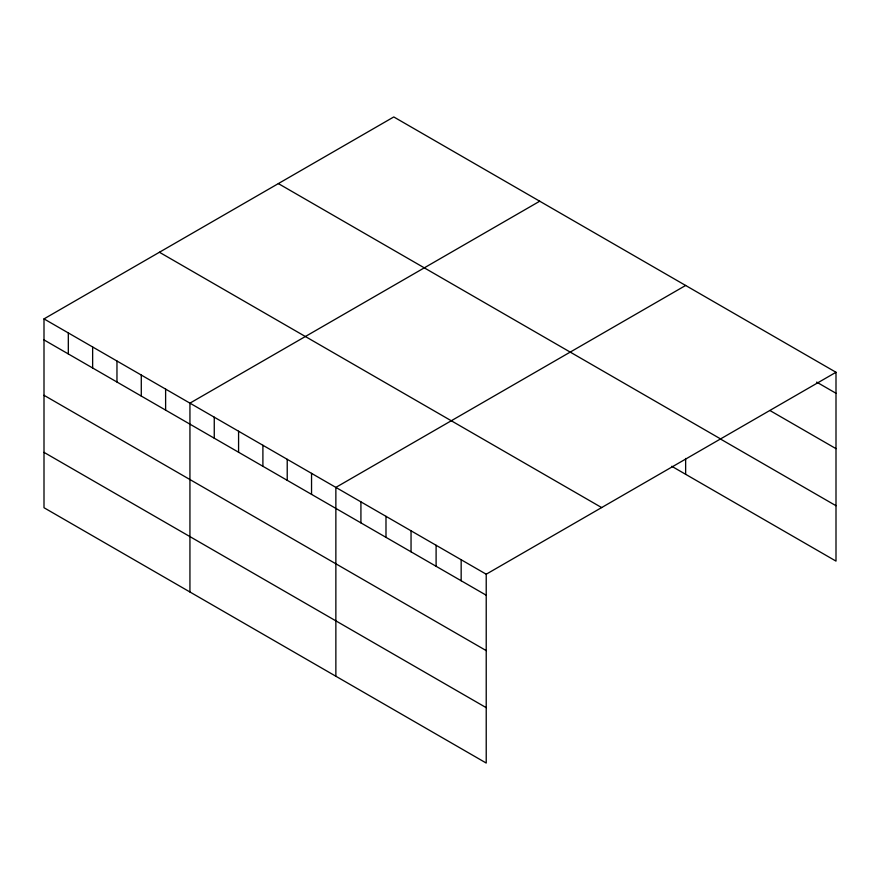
<?xml version="1.0" encoding="UTF-8"?>
<svg xmlns="http://www.w3.org/2000/svg" width="880" height="880" viewBox="0 0 880 880"><rect width="100%" height="100%" fill="white"/><g stroke="black" fill="none" stroke-linecap="round" stroke-linejoin="round"><path stroke-width="1.32" d="M44 318.89L486.222 574.211L486.222 763.048L44 507.727L44 318.89L393.778 116.952L836 372.273L836 561.11L671.748 466.279M539.715 201.212L189.937 403.15L189.937 591.987M685.641 285.461L335.863 487.399L335.863 676.236M486.222 574.211L836 372.273M816.64 382.096L836 393.272M769.934 410.52L836 448.657M278.355 183.59L720.577 438.911M719.818 438.647L836 505.725M159.423 252.252L601.645 507.573M44 339.9L486.222 595.221M44 395.285L486.222 650.606M44 452.353L486.222 707.663M685.641 458.469L685.641 474.298M461.164 559.746L461.164 580.756M436.106 545.27L436.106 566.28M411.048 530.805L411.048 551.815M385.99 516.34L385.99 537.35M360.921 501.875L360.921 522.885M311.542 473.363L311.542 494.373M287.221 459.316L287.221 480.326M262.9 445.28L262.9 466.29M238.579 431.233L238.579 452.243M214.258 417.186L214.258 438.196M165.616 389.103L165.616 410.113M141.284 375.067L141.284 396.077M116.963 361.02L116.963 382.03M92.642 346.984L92.642 367.994M68.321 332.937L68.321 353.947"/></g></svg>
